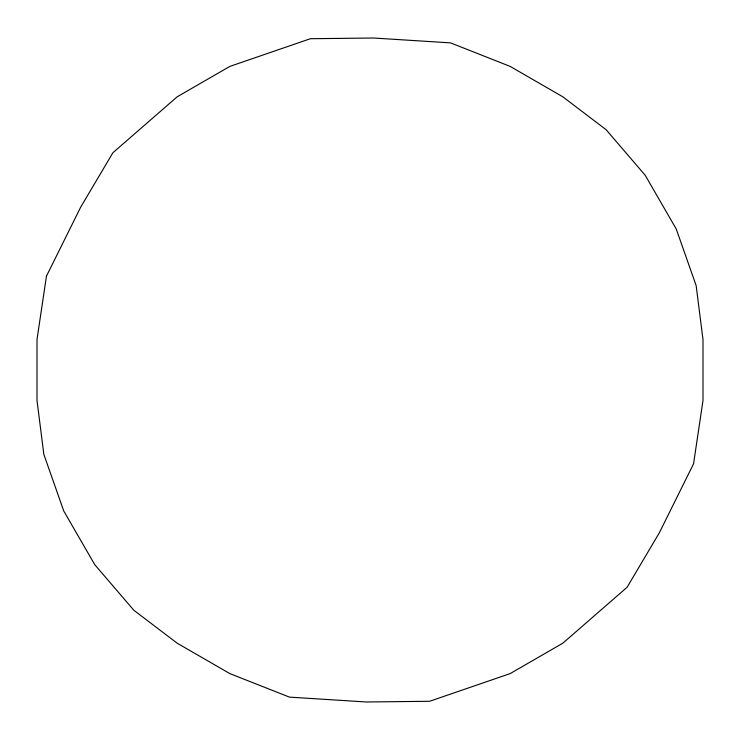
<?xml version="1.0" encoding="UTF-8"?>
<svg xmlns="http://www.w3.org/2000/svg" width="740" height="740" viewBox="0 0 740 740"><rect width="100%" height="100%" fill="white"/><g stroke="black" fill="none" stroke-linecap="round" stroke-linejoin="round"><path stroke-width="1.11" d="M46.444 276.177L37 339.549L37 400.451L43.854 454.416L63.76 511.007L94.766 564.703L133.829 610.241L177.128 643.162L229.872 673.613L289.47 697.126L366.393 701.982L429.598 701.289L510.128 673.613L562.872 643.162L627.104 587.255L659.303 532.865L693.556 463.823L703 400.451L703 339.549L696.146 285.585L676.24 228.993L645.234 175.297L606.171 129.759L562.872 96.838L510.128 66.387L450.531 42.874L373.608 38.018L310.402 38.711L229.872 66.387L177.128 96.838L112.896 152.745L80.697 207.135L46.444 276.177"/></g></svg>
